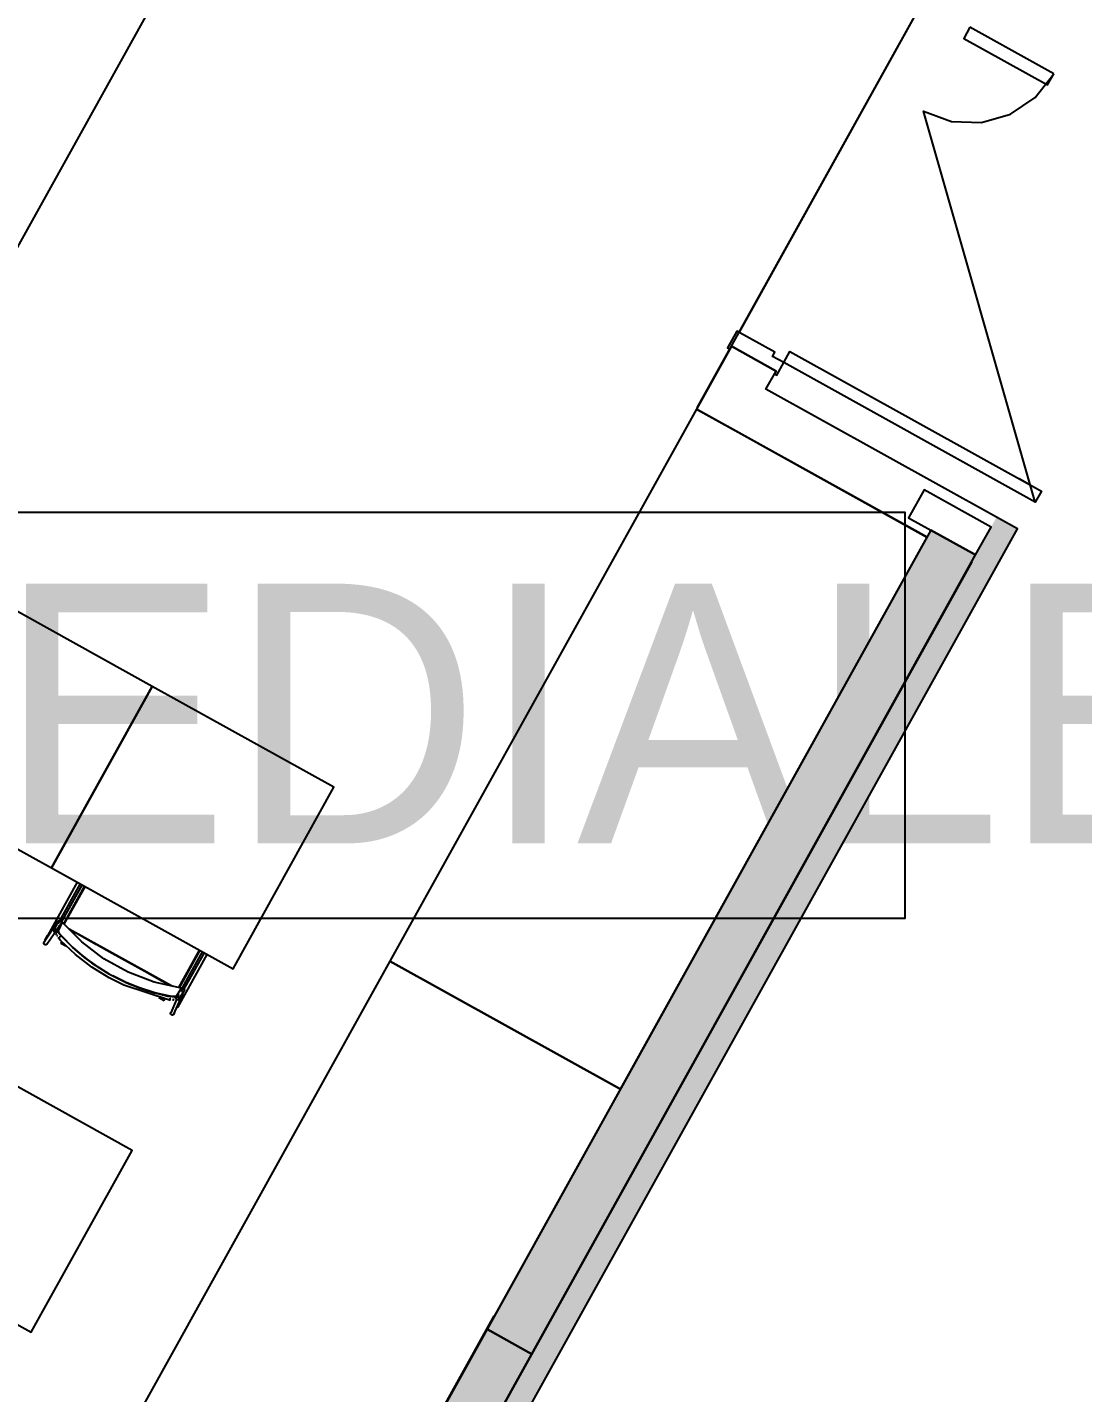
# Model space of a CAD drawing. Header units: metres. Extents: x 2.3 to 42.8, y 0.9 to 31.9.
# Drawn here: x 24.019 to 25.319, y 19.565 to 21.248 of the extents above; entities that cross this region are included whole.
import ezdxf

# ---------------------------------------------------------------- set-up
doc = ezdxf.new("R2010")
doc.units = ezdxf.units.M
for name, color, linetype in [('ARREDI', 9, 'Continuous'), ('PARETI_STRUTTURE', 7, 'Continuous'), ('PILASTRI_SETTI', 8, 'Continuous'), ('WAYFINDING_RIQUADRI', 7, 'Continuous'), ('WAYFINDING_TESTI', 7, 'Continuous')]:
    doc.layers.add(name, color=color, linetype=linetype)

msp = doc.modelspace()

# ---------------------------------------------------------------- linework, layer by layer
at = {"layer": 'ARREDI'}
for points in [[(24.1747, 21.2794), (24.0065, 20.9765)], [(24.064, 20.1432), (24.0896, 20.1892)], [(24.0548, 20.1335), (24.0565, 20.1374), (24.0572, 20.1389)], [(24.0582, 20.1436), (24.0576, 20.1441), (24.0572, 20.1448), (24.0571, 20.1455), (24.0573, 20.1463), (24.0575, 20.1467), (24.0575, 20.1467), (24.0576, 20.1469), (24.0582, 20.1474), (24.0589, 20.1476)], [(24.2021, 20.054), (24.2054, 20.0589), (24.2087, 20.0638), (24.1753, 20.0714), (24.1433, 20.0836), (24.1133, 20.1002), (24.086, 20.1209), (24.0619, 20.1453), (24.0595, 20.1399), (24.0571, 20.1345), (24.0572, 20.1336), (24.058, 20.1321), (24.0593, 20.1302), (24.0609, 20.1284)], [(24.0579, 20.1404), (24.0583, 20.1413)], [(24.0589, 20.1476), (24.0597, 20.1476), (24.0604, 20.1473), (24.0609, 20.1468), (24.0613, 20.1462), (24.0614, 20.1454), (24.0613, 20.1447)], [(24.0609, 20.1445), (24.0619, 20.1453)], [(24.0418, 20.1174), (24.041, 20.1174), (24.0403, 20.1177), (24.0398, 20.1182), (24.0394, 20.1188), (24.0393, 20.1196), (24.0394, 20.1203), (24.0397, 20.1207), (24.0397, 20.1207), (24.0398, 20.1209), (24.0404, 20.1214), (24.0411, 20.1216)], [(24.0442, 20.1292), (24.0442, 20.1292), (24.0442, 20.1291), (24.0445, 20.129), (24.0449, 20.1287)], [(24.0449, 20.1287), (24.0455, 20.1284)], [(24.0538, 20.1323), (24.0531, 20.1326), (24.0525, 20.133), (24.0522, 20.1337), (24.052, 20.1344), (24.052, 20.1345), (24.0522, 20.1351), (24.0522, 20.1353), (24.0525, 20.1358), (24.0531, 20.1362), (24.0538, 20.1365)], [(24.0538, 20.1364), (24.0546, 20.1364), (24.0553, 20.1362), (24.0559, 20.1357), (24.0562, 20.135), (24.0564, 20.1343), (24.0562, 20.1336), (24.0562, 20.1335), (24.0558, 20.133), (24.0553, 20.1325), (24.0545, 20.1323)], [(24.0542, 20.1312), (24.055, 20.1297)], [(24.055, 20.1297), (24.0543, 20.1312)], [(24.0563, 20.1278), (24.0555, 20.1289)], [(24.0555, 20.1289), (24.0563, 20.1279)], [(24.0609, 20.1284), (24.0592, 20.1303), (24.0579, 20.1322), (24.0572, 20.1337), (24.0571, 20.1345)], [(24.0579, 20.1259), (24.0572, 20.1268)], [(24.0573, 20.1254), (24.0572, 20.1254)], [(24.0573, 20.1254), (24.0575, 20.1256), (24.0579, 20.1259), (24.0584, 20.1264), (24.0589, 20.1269), (24.0595, 20.1274)], [(24.0595, 20.1274), (24.0599, 20.1278), (24.0603, 20.1281), (24.0604, 20.1283)], [(24.0613, 20.1214), (24.061, 20.1207), (24.0607, 20.1201), (24.0604, 20.1197), (24.0603, 20.1195)], [(24.1194, 20.0817), (24.1051, 20.0904), (24.0894, 20.1018), (24.0746, 20.1145), (24.0609, 20.1284)], [(24.0609, 20.1283), (24.061, 20.1283), (24.0747, 20.1145), (24.0894, 20.1018), (24.1052, 20.0904), (24.1194, 20.0817)], [(24.0707, 20.1364), (24.0832, 20.1295), (24.1033, 20.1183)], [(24.1965, 20.0666), (24.0707, 20.1364)], [(24.0436, 20.1195), (24.0435, 20.1187), (24.0432, 20.1183), (24.0432, 20.1183), (24.0431, 20.1181), (24.0425, 20.1176), (24.0418, 20.1174)], [(24.1037, 20.1181), (24.1235, 20.1071), (24.1437, 20.0959), (24.1639, 20.0847), (24.184, 20.0735), (24.1965, 20.0666)], [(24.231, 20.11), (24.2058, 20.0645)], [(24.7493, 19.9395), (24.4654, 20.0972), (23.9684, 19.2022), (24.2524, 19.0445), (24.5941, 19.66)], [(24.1243, 20.079), (24.1389, 20.0716)], [(24.1389, 20.0716), (24.1243, 20.079)], [(24.1394, 20.0714), (24.1572, 20.0641), (24.1758, 20.0583), (24.1947, 20.054)], [(24.1949, 20.054), (24.1759, 20.0583), (24.1573, 20.0641), (24.1395, 20.0714)], [(24.195, 20.0536), (24.1949, 20.0533), (24.1949, 20.0529), (24.1947, 20.0523)], [(24.1949, 20.054), (24.1973, 20.0536), (24.1996, 20.0535), (24.2013, 20.0537), (24.2021, 20.054)], [(24.2021, 20.054), (24.2013, 20.0536), (24.1997, 20.0535), (24.1974, 20.0536), (24.1949, 20.054)], [(24.2013, 20.0514), (24.2014, 20.0521), (24.2017, 20.0527), (24.2018, 20.0528), (24.2023, 20.0533), (24.2023, 20.0533), (24.203, 20.0536), (24.2037, 20.0536), (24.2044, 20.0534), (24.205, 20.0529), (24.2054, 20.0523)], [(24.2056, 20.0563), (24.2048, 20.0551), (24.2015, 20.0502)], [(24.2087, 20.0638), (24.2082, 20.0608), (24.2087, 20.0638)], [(24.2085, 20.063), (24.209, 20.0635), (24.2097, 20.0637), (24.2105, 20.0638), (24.2112, 20.0636), (24.2118, 20.0631), (24.2122, 20.0625)], [(24.2122, 20.0625), (24.2124, 20.0618), (24.2123, 20.061), (24.2122, 20.0608), (24.2122, 20.0608), (24.212, 20.0604), (24.2114, 20.0599), (24.2107, 20.0596), (24.21, 20.0595), (24.2092, 20.0597)], [(24.1876, 20.0488), (24.1877, 20.049), (24.188, 20.0495), (24.1883, 20.05), (24.1887, 20.0507)], [(24.1946, 20.0515), (24.1945, 20.0508), (24.1944, 20.0501), (24.1943, 20.0496), (24.1943, 20.0494), (24.1943, 20.0493), (24.1943, 20.0493), (24.1943, 20.0496)], [(24.1999, 20.0498), (24.199, 20.0497), (24.1978, 20.0497)], [(24.1978, 20.0497), (24.1991, 20.0497)], [(24.2054, 20.0523), (24.2056, 20.0516), (24.2055, 20.0508), (24.2053, 20.0503), (24.2052, 20.0502), (24.2047, 20.0497), (24.2047, 20.0497), (24.204, 20.0494), (24.2032, 20.0494), (24.2025, 20.0496), (24.2019, 20.05)], [(24.203, 20.0409), (24.2036, 20.0406)], [(24.2036, 20.0406), (24.2041, 20.0404), (24.2043, 20.0402)], [(24.2044, 20.0402), (24.2043, 20.0402)], [(24.1956, 20.032), (24.1955, 20.0327), (24.1955, 20.0334), (24.1956, 20.0337), (24.1956, 20.0337), (24.1959, 20.0341), (24.1964, 20.0346)], [(24.1996, 20.0336), (24.1998, 20.0329), (24.1997, 20.0322), (24.1996, 20.032), (24.1996, 20.0319), (24.1993, 20.0315), (24.1988, 20.031), (24.1981, 20.0307), (24.1974, 20.0307), (24.1966, 20.0309), (24.196, 20.0314), (24.1956, 20.032)]]:
    msp.add_lwpolyline(points, dxfattribs=at)
for points in [[(24.7493, 19.9395), (25.127, 20.6196), (24.843, 20.7773), (24.4654, 20.0972)], [(25.1868, 20.5976), (25.2059, 20.632), (25.1233, 20.6779), (25.1042, 20.6435)], [(24.5851, 19.6437), (24.6402, 19.6131), (25.1868, 20.5976), (25.1317, 20.6282)], [(23.949, 20.5599), (23.8248, 20.3362), (24.0486, 20.212), (24.1728, 20.4357)], [(24.1728, 20.4357), (24.0486, 20.212), (24.2723, 20.0877), (24.3965, 20.3115)], [(23.9243, 19.9882), (23.8001, 19.7644), (24.0238, 19.6402), (24.1481, 19.864)], [(24.0763, 18.5976), (24.6402, 19.6131), (24.5851, 19.6437), (24.0212, 18.6282)]]:
    msp.add_lwpolyline(points, close=True, dxfattribs=at)
at = {"layer": 'PARETI_STRUTTURE'}
for points in [[(24.8439, 20.779), (25.5071, 21.9735)], [(25.1191, 21.2747), (24.8955, 20.872)], [(25.1798, 21.2478), (25.1722, 21.234), (25.2755, 21.1767), (25.2831, 21.1904)], [(25.2831, 21.1904), (25.1798, 21.2478)], [(25.2603, 20.6627), (24.9505, 20.8347), (24.9581, 20.8485), (25.2679, 20.6764), (25.2603, 20.6627), (25.1225, 21.1445), (25.1572, 21.1318), (25.1942, 21.1305), (25.2297, 21.1407), (25.2603, 21.1613), (25.2831, 21.1904)], [(24.886, 20.8547), (24.843, 20.7773), (24.898, 20.7467)], [(24.884, 20.8513), (24.8735, 20.8324)], [(25.2126, 20.6441), (24.9286, 20.8018), (24.941, 20.8242), (24.886, 20.8547)], [(25.2126, 20.6441), (24.9286, 20.8018)], [(24.898, 20.7467), (25.1269, 20.6196)], [(25.2404, 20.6917), (25.2542, 20.6841)], [(24.0715, 18.5282), (25.2384, 20.6298), (25.2126, 20.6441)], [(25.1269, 20.6196), (24.0212, 18.6282)], [(23.9907, 18.5731), (24.0457, 18.5426), (25.182, 20.589)], [(25.182, 20.589), (24.0457, 18.5426)], [(24.0803, 20.1943), (24.0442, 20.1292)], [(24.057, 20.1433), (24.0841, 20.1922)], [(24.0863, 20.191), (24.0603, 20.1442)], [(24.0644, 20.1428), (24.0901, 20.1889)], [(24.0575, 20.1467), (24.0397, 20.1207)], [(24.0432, 20.1183), (24.0611, 20.1442)], [(24.0522, 20.1353), (24.0573, 20.1459)], [(24.0565, 20.1374), (24.0556, 20.1358)], [(24.0612, 20.144), (24.0611, 20.1439), (24.0611, 20.1438), (24.061, 20.1437), (24.0609, 20.1436), (24.0609, 20.1434), (24.0608, 20.1433), (24.0608, 20.1432), (24.0607, 20.1431), (24.0607, 20.143), (24.0606, 20.1429), (24.0606, 20.1427), (24.0605, 20.1426), (24.0604, 20.1425), (24.0604, 20.1424), (24.0603, 20.1423), (24.0603, 20.1421), (24.0602, 20.142), (24.0602, 20.1419), (24.0601, 20.1418), (24.06, 20.1417), (24.06, 20.1416), (24.0599, 20.1414), (24.0599, 20.1413), (24.0598, 20.1412), (24.0598, 20.1411), (24.0597, 20.141), (24.0597, 20.1408), (24.0596, 20.1407), (24.0595, 20.1406), (24.0595, 20.1405), (24.0594, 20.1404), (24.0594, 20.1403), (24.0593, 20.1401), (24.0593, 20.14), (24.0592, 20.1399), (24.0591, 20.1398), (24.0591, 20.1397), (24.059, 20.1395), (24.059, 20.1394), (24.0589, 20.1393), (24.0589, 20.1392), (24.0588, 20.1391), (24.0588, 20.1389), (24.0587, 20.1388), (24.0586, 20.1387), (24.0586, 20.1386), (24.0585, 20.1385), (24.0585, 20.1383), (24.0584, 20.1382), (24.0584, 20.1381), (24.0583, 20.138), (24.0583, 20.1379), (24.0582, 20.1378), (24.0581, 20.1376), (24.0581, 20.1375), (24.058, 20.1374), (24.058, 20.1373), (24.0579, 20.1372), (24.0579, 20.137), (24.0578, 20.1369), (24.0577, 20.1368), (24.0577, 20.1367), (24.0576, 20.1366), (24.0576, 20.1365), (24.0575, 20.1363), (24.0575, 20.1362), (24.0574, 20.1361), (24.0573, 20.136), (24.0573, 20.1359), (24.0572, 20.1357), (24.0572, 20.1356), (24.0571, 20.1355), (24.0571, 20.1354), (24.057, 20.1353), (24.057, 20.1352), (24.0569, 20.135), (24.0568, 20.1349), (24.0568, 20.1348), (24.0567, 20.1347), (24.0567, 20.1346), (24.0566, 20.1344), (24.0566, 20.1343), (24.0565, 20.1342), (24.0565, 20.1341), (24.0564, 20.134), (24.0563, 20.1338), (24.0563, 20.1337), (24.0562, 20.1336), (24.0562, 20.1335), (24.0562, 20.1335)], [(24.0395, 20.1205), (24.0401, 20.1217), (24.0409, 20.1231), (24.0424, 20.126), (24.0442, 20.1292)], [(24.1197, 20.0765), (24.0983, 20.0899), (24.0782, 20.1053), (24.0598, 20.1226), (24.0572, 20.1254)], [(24.0605, 20.1283), (24.0785, 20.1108), (24.0982, 20.0952), (24.1193, 20.0817), (24.1218, 20.0803)], [(24.0603, 20.1195), (24.0665, 20.116)], [(24.2044, 20.0402), (24.2405, 20.1054)], [(24.2304, 20.11), (24.2052, 20.0646)], [(24.2083, 20.0613), (24.2346, 20.1087)], [(24.2368, 20.1075), (24.2111, 20.0613)], [(24.1942, 20.0493), (24.1378, 20.0674), (24.1197, 20.0765)], [(24.1218, 20.0803), (24.1443, 20.0693), (24.1678, 20.0605), (24.1921, 20.0542), (24.195, 20.0536)], [(24.1996, 20.0319), (24.2122, 20.0608)], [(24.2017, 20.0527), (24.208, 20.0625)], [(24.2052, 20.0557), (24.2034, 20.0514)], [(24.2039, 20.0534), (24.2044, 20.0543)], [(24.2122, 20.0608), (24.2116, 20.0602), (24.2116, 20.0601), (24.2115, 20.06), (24.2114, 20.0598), (24.2114, 20.0597), (24.2113, 20.0596), (24.2112, 20.0595), (24.2111, 20.0594), (24.2111, 20.0593), (24.211, 20.0592), (24.2109, 20.0591), (24.2109, 20.059), (24.2108, 20.0589), (24.2107, 20.0587), (24.2106, 20.0586), (24.2106, 20.0585), (24.2105, 20.0584), (24.2104, 20.0583), (24.2104, 20.0582), (24.2103, 20.0581), (24.2102, 20.058), (24.2102, 20.0579), (24.2101, 20.0577), (24.21, 20.0576), (24.2099, 20.0575), (24.2099, 20.0574), (24.2098, 20.0573), (24.2097, 20.0572), (24.2097, 20.0571), (24.2096, 20.057), (24.2095, 20.0569), (24.2095, 20.0568), (24.2094, 20.0566), (24.2093, 20.0565), (24.2092, 20.0564), (24.2092, 20.0563), (24.2091, 20.0562), (24.209, 20.0561), (24.209, 20.056), (24.2089, 20.0559), (24.2088, 20.0558), (24.2087, 20.0556), (24.2087, 20.0556), (24.2086, 20.0554), (24.2085, 20.0553), (24.2085, 20.0552), (24.2084, 20.0551), (24.2083, 20.055), (24.2082, 20.0549), (24.2082, 20.0548), (24.2081, 20.0547), (24.208, 20.0546), (24.208, 20.0544), (24.2079, 20.0543), (24.2078, 20.0542), (24.2077, 20.0541), (24.2077, 20.054), (24.2076, 20.0539), (24.2075, 20.0538), (24.2075, 20.0537), (24.2074, 20.0536), (24.2073, 20.0535), (24.2072, 20.0533), (24.2072, 20.0532), (24.2071, 20.0531), (24.207, 20.053), (24.207, 20.0529), (24.2069, 20.0528), (24.2068, 20.0527), (24.2067, 20.0526), (24.2067, 20.0525), (24.2066, 20.0523), (24.2065, 20.0522), (24.2065, 20.0521), (24.2064, 20.052), (24.2063, 20.0519), (24.2063, 20.0518), (24.2062, 20.0517), (24.2061, 20.0516), (24.206, 20.0515), (24.206, 20.0514), (24.2059, 20.0512), (24.2058, 20.0511), (24.2058, 20.051), (24.2057, 20.0509), (24.2056, 20.0508), (24.2056, 20.0507), (24.2055, 20.0506), (24.2054, 20.0505), (24.2053, 20.0504), (24.2053, 20.0503)], [(24.2082, 20.0625), (24.2078, 20.0615)], [(24.211, 20.0611), (24.2096, 20.0585)], [(24.1809, 20.0525), (24.1876, 20.0488)], [(24.2027, 20.0499), (24.1956, 20.0337)]]:
    msp.add_lwpolyline(points, dxfattribs=at)
for points in [[(24.886, 20.8547), (24.941, 20.8242), (24.9391, 20.8207), (24.9419, 20.8192), (24.9505, 20.8347), (24.9367, 20.8423), (24.9396, 20.8475), (24.8928, 20.8735), (24.8813, 20.8528), (24.884, 20.8513)], [(25.1868, 20.5976), (25.2059, 20.632), (25.1233, 20.6779), (25.1042, 20.6435)], [(24.5851, 19.6437), (24.6402, 19.6131), (25.1868, 20.5976), (25.1317, 20.6282)], [(24.0763, 18.5976), (24.6402, 19.6131), (24.5851, 19.6437), (24.0212, 18.6282)]]:
    msp.add_lwpolyline(points, close=True, dxfattribs=at)
at = {"layer": 'PILASTRI_SETTI'}
for points in [[(24.0715, 18.5282), (25.2384, 20.6298), (24.0457, 18.5426), (25.2126, 20.6441)], [(24.6402, 19.6131), (25.1868, 20.5976), (24.5851, 19.6437), (25.1317, 20.6282)], [(24.0763, 18.5976), (24.6402, 19.6131), (24.0212, 18.6282), (24.5851, 19.6437)]]:
    msp.add_solid(points, dxfattribs=at)
at = {"layer": 'WAYFINDING_RIQUADRI'}
msp.add_lwpolyline([(21.7, 20.15), (25.1, 20.15), (25.1, 20.65), (21.7, 20.65)], close=True, dxfattribs=at)

# ---------------------------------------------------------------- texts
at = {"layer": 'WAYFINDING_TESTI', "insert": (23.4, 20.4), "char_height": 0.32, "attachment_point": 5}
msp.add_mtext('LAB. MULTIMEDIALE', dxfattribs=at)

doc.saveas('drawing.dxf')
